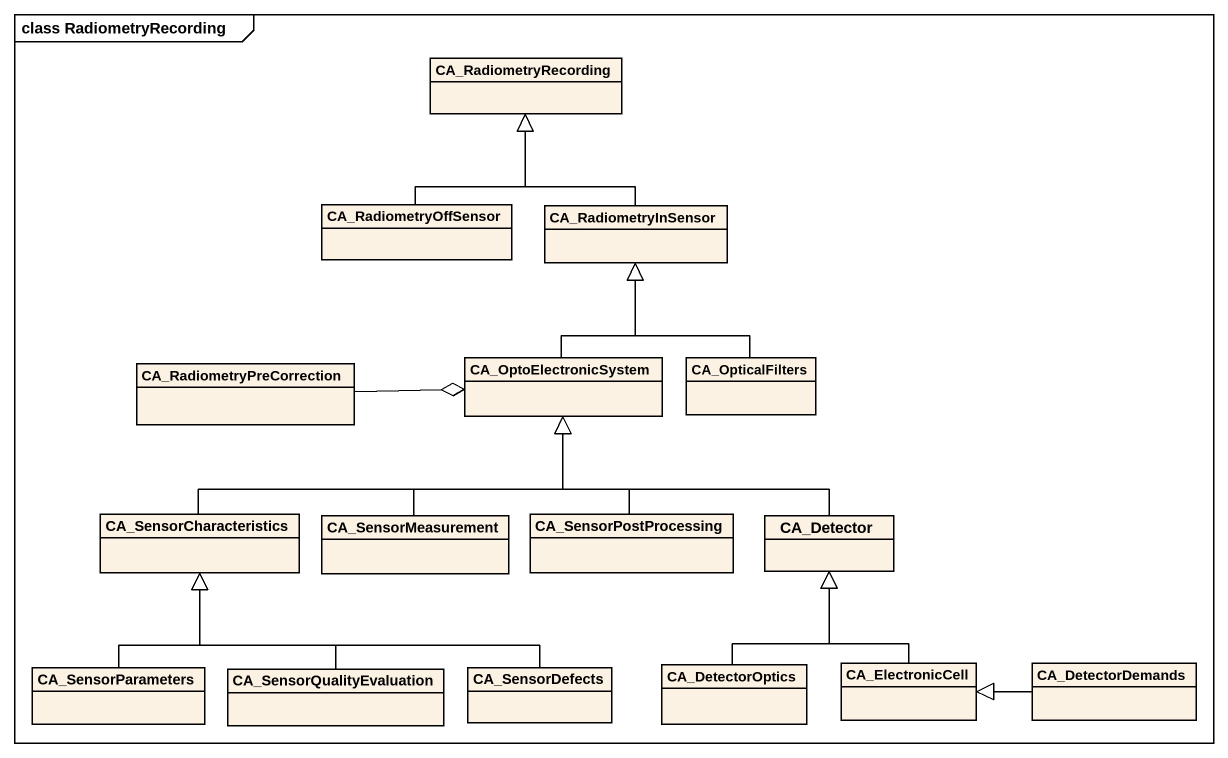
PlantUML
@startuml
mainframe class RadiometryRecording
hide circle
hide empty members
class CA_RadiometryRecording
class CA_RadiometryOffSensor
class CA_RadiometryInSensor
class CA_RadiometryPreCorrection
class CA_OptoElectronicSystem
class CA_OpticalFilters
class CA_SensorCharacteristics
class CA_SensorMeasurement
class CA_SensorPostProcessing
class CA_Detector
class CA_SensorParameters
class CA_SensorQualityEvaluation
class CA_SensorDefects
class CA_DetectorOptics
class CA_ElectronicCell
class CA_DetectorDemands
CA_RadiometryOffSensor -up-|> CA_RadiometryRecording
CA_RadiometryInSensor -up-|> CA_RadiometryRecording
CA_RadiometryPreCorrection -right-o CA_OptoElectronicSystem
CA_OptoElectronicSystem -up-|> CA_RadiometryInSensor
CA_OpticalFilters -up-|> CA_RadiometryInSensor
CA_SensorCharacteristics -right-|> CA_OptoElectronicSystem
CA_SensorMeasurement -up-|> CA_OptoElectronicSystem
CA_SensorPostProcessing -up-|> CA_OptoElectronicSystem
CA_Detector -left-|> CA_OptoElectronicSystem
CA_SensorParameters -up-|> CA_SensorCharacteristics
CA_SensorQualityEvaluation -up-|> CA_SensorCharacteristics
CA_SensorDefects -left-|> CA_SensorCharacteristics
CA_DetectorOptics -up-|> CA_Detector
CA_ElectronicCell -up-|> CA_Detector
CA_DetectorDemands -left-|> CA_ElectronicCell
@enduml
